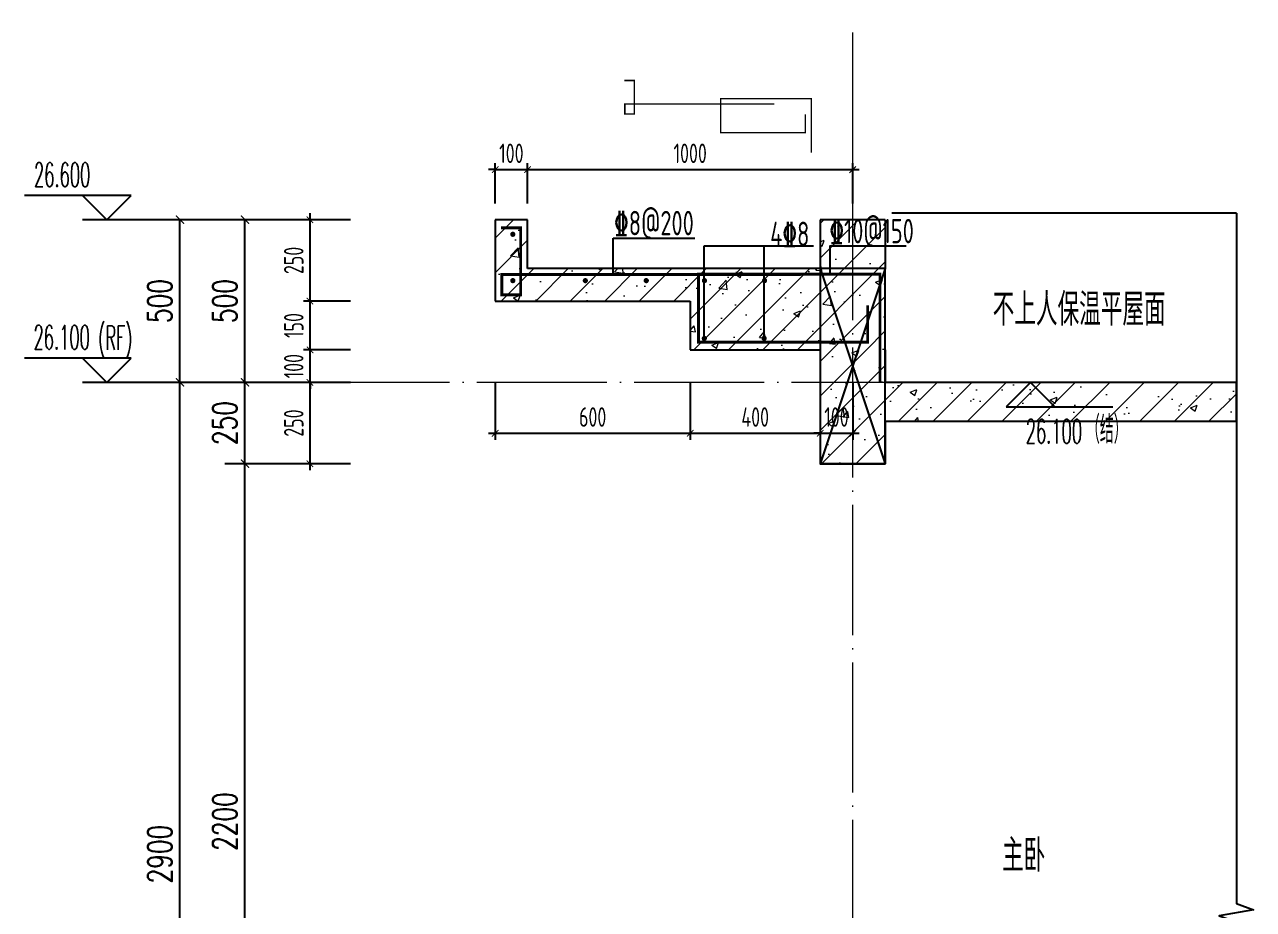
# Model space of a CAD drawing. Extents: x -1058961 to 23600, y -449123 to 2751847.
# Drawn here: x 12386 to 16166, y -19880 to -17160 of the extents above; entities that cross this region are included whole.
import ezdxf

# ---------------------------------------------------------------- set-up
doc = ezdxf.new("R2010")
doc.units = 0
doc.header["$LTSCALE"] = 1000
doc.linetypes.add('DOTE', pattern=[2.42, 2, -0.2, 0.02, -0.2])
doc.layers.get('0').update_dxf_attribs({"linetype": 'CONTINUOUS'})
doc.layers.get('DEFPOINTS').update_dxf_attribs({"linetype": 'CONTINUOUS'})
for name, color, linetype in [('DIM', 2, 'CONTINUOUS'), ('DIM_ELEV', 3, 'CONTINUOUS'), ('DIM_SYMB', 3, 'CONTINUOUS'), ('PUB_DIM', 3, 'CONTINUOUS'), ('PUB_TEXT', 2, 'CONTINUOUS'), ('REIN', 6, 'CONTINUOUS'), ('S-大样-砼线', 7, 'CONTINUOUS'), ('S-引出线', 40, 'CONTINUOUS'), ('TEXT', 2, 'CONTINUOUS'), ('WALL', 5, 'CONTINUOUS')]:
    doc.layers.add(name, color=color, linetype=linetype)
doc.layers.add('DOTE', color=19, linetype='DOTE', lineweight=9)
doc.layers.add('PUB_HATCH', color=8, linetype='CONTINUOUS', lineweight=9)
doc.styles.add('_TCH_DIM', font='SIMPLEX.shx', dxfattribs={"width": 0.7, "bigfont": 'GBCBIG.shx'})
doc.styles.add('_TCH_DIM_T3', font='SIMPLEX', dxfattribs={"width": 0.705882, "bigfont": 'GBCBIG'})
doc.styles.add('TSSD_DIMENSION', font='Tssdeng.shx', dxfattribs={"width": 0.7, "bigfont": 'tssdchn.shx'})
doc.styles.add('TSSD_REIN', font='tssdeng.shx', dxfattribs={"width": 0.7, "height": 300, "bigfont": 'tssdchn.shx'})
doc.dimstyles.new('_TCH_ARCH&&25', dxfattribs={"dimtxt": 74.375, "dimasz": 25, "dimexe": 62.5, "dimexo": 75, "dimgap": 25, "dimtad": 1, "dimdec": 0, "dimzin": 0, "dimdsep": 46, "dimtxsty": '_TCH_DIM_T3', "dimblk": 'ARCHTICK', "dimcen": 0.09, "dimclrt": 7, "dimazin": 0, "dimtfac": 1, "dimtdec": 0, "dimtix": 1, "dimtmove": 2, "dimatfit": 3, "dimldrblk": 'ARCHTICK', "dimfxl": 0, "dimtolj": 1, "dimtzin": 0, "dimarcsym": 0})
doc.dimstyles.new('TSSD_20_20', dxfattribs={"dimtxt": 60, "dimasz": 20, "dimexe": 20, "dimexo": 50, "dimgap": 20, "dimtad": 1, "dimdec": 0, "dimzin": 0, "dimdsep": 46, "dimtxsty": 'TSSD_DIMENSION', "dimblk": 'ARCHTICK', "dimblk1": 'ARCHTICK', "dimblk2": 'ARCHTICK', "dimcen": 0, "dimdle": 20, "dimclrt": 7, "dimadec": 0, "dimazin": 0, "dimtfac": 1, "dimtdec": 0, "dimtix": 1, "dimtmove": 2, "dimatfit": 3, "dimfxl": 0, "dimtolj": 1, "dimtzin": 0, "dimarcsym": 0})
pattern_1 = [(45, (-668291.09, 135539.91), (-53.0330086, 53.0330086), []), (50, (-668291.09, 135539.91), (215.178055, -18.82564), [22.5, -247.5]), (355, (-668291.09, 135539.9), (-41.6254, 225.65764), [18, -198]), (100.4514, (-668273.15, 135538.34), (173.552815, 206.83186), [19.12206, -210.342634]), (46.1842, (-668291.09, 135599.9), (320.17231, -49.6557), [33.75, -371.25]), (96.6356, (-668264.4, 135595.77), (280.39881, 292.23536), [28.68309, -315.5139]), (351.1842, (-668291.1, 135599.9), (280.39858, 292.23558), [27, -297]), (21, (-668261.09, 135584.91), (179.072116, -120.785667), [22.5, -247.5]), (326, (-668261.09, 135584.9), (72.9946, 217.545014), [18, -198]), (71.4514, (-668246.16, 135574.84), (252.06679, 96.75915), [19.12206, -210.342634]), (37.5, (-668291.09, 135539.91), (3.647957, 99.868156), [0, -195.6, 0, -201, 0, -198.75]), (7.5, (-668291.09, 135539.91), (78.920861, 118.323514), [0, -114.6, 0, -191.1, 0, -75.75]), (327.5, (-668357.99, 135539.91), (160.146731, -6.7664615), [0, -75, 0, -234, 0, -310.5]), (317.5, (-668387.99, 135539.91), (174.95585, 30.031495), [0, -97.5, 0, -155.4, 0, -220.5])]

# ---------------------------------------------------------------- blocks, each defined once
blk = doc.blocks.new('_ArchTick')
at = {"color": 0, "linetype": 'ByBlock', "const_width": 0.15}
blk.add_lwpolyline([(-0.5, -0.5), (0.5, 0.5)], dxfattribs=at)
blk = doc.blocks.new('*D2507')
at = {"layer": 'DEFPOINTS', "color": 0}
for p in [(13933.7, -17606.2), (13833.7, -17760.4), (13933.7, -17760.4)]:
    blk.add_point(p, dxfattribs=at)
at = {"layer": 'DIM', "color": 0, "lineweight": -2}
for p, q in [((13833.7, -17606.2), (13813.7, -17606.2)), ((13833.7, -17710.4), (13833.7, -17586.2)), ((13833.7, -17606.2), (13933.7, -17606.2)), ((13933.7, -17710.4), (13933.7, -17586.2)), ((13933.7, -17606.2), (13953.7, -17606.2))]:
    blk.add_line(p, q, dxfattribs=at)
at = {"layer": 'DIM', "color": 0, "lineweight": -2, "xscale": 20, "yscale": 20, "zscale": 20}
blk.add_blockref('_ArchTick', (13833.7, -17606.2), dxfattribs=at)
at = {"layer": 'DIM', "color": 0, "lineweight": -2, "xscale": 20, "yscale": 20, "zscale": 20, "rotation": 180}
blk.add_blockref('_ArchTick', (13933.7, -17606.2), dxfattribs=at)
at = {"layer": 'DIM', "color": 7, "insert": (13883.7, -17556.2), "char_height": 60, "attachment_point": 5, "style": 'TSSD_DIMENSION'}
blk.add_mtext('\\A1;100', dxfattribs=at)
blk = doc.blocks.new('*D2508')
at = {"layer": 'DEFPOINTS', "color": 0}
for p in [(14933.7, -17606.2), (13933.7, -17760.4), (14933.7, -17760.4)]:
    blk.add_point(p, dxfattribs=at)
at = {"layer": 'DIM', "color": 0, "lineweight": -2}
for p, q in [((13913.7, -17606.2), (14953.7, -17606.2)), ((13933.7, -17710.4), (13933.7, -17586.2)), ((14933.7, -17710.4), (14933.7, -17586.2))]:
    blk.add_line(p, q, dxfattribs=at)
at = {"layer": 'DIM', "color": 0, "lineweight": -2, "xscale": 20, "yscale": 20, "zscale": 20, "rotation": 180}
blk.add_blockref('_ArchTick', (13933.7, -17606.2), dxfattribs=at)
at = {"layer": 'DIM', "color": 0, "lineweight": -2, "xscale": 20, "yscale": 20, "zscale": 20}
blk.add_blockref('_ArchTick', (14933.7, -17606.2), dxfattribs=at)
at = {"layer": 'DIM', "color": 7, "insert": (14433.7, -17556.2), "char_height": 60, "attachment_point": 5, "style": 'TSSD_DIMENSION'}
blk.add_mtext('\\A1;1000', dxfattribs=at)
blk = doc.blocks.new('*D2509')
at = {"layer": 'DEFPOINTS', "color": 0}
for p in [(13833.7, -18210.4), (14433.7, -18210.4), (14433.7, -18416.8)]:
    blk.add_point(p, dxfattribs=at)
at = {"layer": 'DIM', "color": 0, "lineweight": -2}
for p, q in [((13833.7, -18260.4), (13833.7, -18436.8)), ((14433.7, -18260.4), (14433.7, -18436.8)), ((13813.7, -18416.8), (14453.7, -18416.8))]:
    blk.add_line(p, q, dxfattribs=at)
at = {"layer": 'DIM', "color": 0, "lineweight": -2, "xscale": 20, "yscale": 20, "zscale": 20, "rotation": 180}
blk.add_blockref('_ArchTick', (13833.7, -18416.8), dxfattribs=at)
at = {"layer": 'DIM', "color": 0, "lineweight": -2, "xscale": 20, "yscale": 20, "zscale": 20}
blk.add_blockref('_ArchTick', (14433.7, -18416.8), dxfattribs=at)
at = {"layer": 'DIM', "color": 7, "insert": (14133.7, -18366.8), "char_height": 60, "attachment_point": 5, "style": 'TSSD_DIMENSION'}
blk.add_mtext('\\A1;600', dxfattribs=at)
blk = doc.blocks.new('*D2510')
at = {"layer": 'DEFPOINTS', "color": 0}
for p in [(14433.7, -18210.4), (14833.7, -18210.4), (14833.7, -18416.8)]:
    blk.add_point(p, dxfattribs=at)
at = {"layer": 'DIM', "color": 0, "lineweight": -2}
for p, q in [((14433.7, -18260.4), (14433.7, -18436.8)), ((14833.7, -18260.4), (14833.7, -18436.8)), ((14413.7, -18416.8), (14853.7, -18416.8))]:
    blk.add_line(p, q, dxfattribs=at)
at = {"layer": 'DIM', "color": 0, "lineweight": -2, "xscale": 20, "yscale": 20, "zscale": 20, "rotation": 180}
blk.add_blockref('_ArchTick', (14433.7, -18416.8), dxfattribs=at)
at = {"layer": 'DIM', "color": 0, "lineweight": -2, "xscale": 20, "yscale": 20, "zscale": 20}
blk.add_blockref('_ArchTick', (14833.7, -18416.8), dxfattribs=at)
at = {"layer": 'DIM', "color": 7, "insert": (14633.7, -18366.8), "char_height": 60, "attachment_point": 5, "style": 'TSSD_DIMENSION'}
blk.add_mtext('\\A1;400', dxfattribs=at)
blk = doc.blocks.new('*D2511')
at = {"layer": 'DEFPOINTS', "color": 0}
for p in [(14833.7, -18210.4), (14933.7, -18210.4), (14933.7, -18416.8)]:
    blk.add_point(p, dxfattribs=at)
at = {"layer": 'DIM', "color": 0, "lineweight": -2}
for p, q in [((14833.7, -18260.4), (14833.7, -18436.8)), ((14933.7, -18260.4), (14933.7, -18436.8)), ((14833.7, -18416.8), (14813.7, -18416.8)), ((14833.7, -18416.8), (14933.7, -18416.8)), ((14933.7, -18416.8), (14953.7, -18416.8))]:
    blk.add_line(p, q, dxfattribs=at)
at = {"layer": 'DIM', "color": 0, "lineweight": -2, "xscale": 20, "yscale": 20, "zscale": 20}
blk.add_blockref('_ArchTick', (14833.7, -18416.8), dxfattribs=at)
at = {"layer": 'DIM', "color": 0, "lineweight": -2, "xscale": 20, "yscale": 20, "zscale": 20, "rotation": 180}
blk.add_blockref('_ArchTick', (14933.7, -18416.8), dxfattribs=at)
at = {"layer": 'DIM', "color": 7, "insert": (14883.7, -18366.8), "char_height": 60, "attachment_point": 5, "style": 'TSSD_DIMENSION'}
blk.add_mtext('\\A1;100', dxfattribs=at)
blk = doc.blocks.new('*D2512')
at = {"layer": 'DEFPOINTS', "color": 0}
for p in [(13264.3, -17760.4), (13438.9, -17760.4), (13438.9, -18010.4)]:
    blk.add_point(p, dxfattribs=at)
at = {"layer": 'DIM', "color": 0, "lineweight": -2}
for p, q in [((13388.9, -17760.4), (13244.3, -17760.4)), ((13264.3, -18030.4), (13264.3, -17740.4)), ((13388.9, -18010.4), (13244.3, -18010.4))]:
    blk.add_line(p, q, dxfattribs=at)
at = {"layer": 'DIM', "color": 0, "lineweight": -2, "xscale": 20, "yscale": 20, "zscale": 20}
for p, rotation in [((13264.3, -17760.4), 90), ((13264.3, -18010.4), 270)]:
    blk.add_blockref('_ArchTick', p, dxfattribs=dict(at, rotation=rotation))
at = {"layer": 'DIM', "color": 7, "insert": (13214.3, -17885.4), "char_height": 60, "attachment_point": 5, "rotation": 90, "style": 'TSSD_DIMENSION'}
blk.add_mtext('\\A1;250', dxfattribs=at)
blk = doc.blocks.new('*D2513')
at = {"layer": 'DEFPOINTS', "color": 0}
for p in [(13264.3, -18010.4), (13438.9, -18010.4), (13438.9, -18160.4)]:
    blk.add_point(p, dxfattribs=at)
at = {"layer": 'DIM', "color": 0, "lineweight": -2}
for p, q in [((13264.3, -18180.4), (13264.3, -17990.4)), ((13388.9, -18010.4), (13244.3, -18010.4)), ((13388.9, -18160.4), (13244.3, -18160.4))]:
    blk.add_line(p, q, dxfattribs=at)
at = {"layer": 'DIM', "color": 0, "lineweight": -2, "xscale": 20, "yscale": 20, "zscale": 20}
for p, rotation in [((13264.3, -18010.4), 90), ((13264.3, -18160.4), 270)]:
    blk.add_blockref('_ArchTick', p, dxfattribs=dict(at, rotation=rotation))
at = {"layer": 'DIM', "color": 7, "insert": (13214.3, -18085.4), "char_height": 60, "attachment_point": 5, "rotation": 90, "style": 'TSSD_DIMENSION'}
blk.add_mtext('\\A1;150', dxfattribs=at)
blk = doc.blocks.new('*D2514')
at = {"layer": 'DEFPOINTS', "color": 0}
for p in [(13264.3, -18160.4), (13438.9, -18160.4), (13438.9, -18260.4)]:
    blk.add_point(p, dxfattribs=at)
at = {"layer": 'DIM', "color": 0, "lineweight": -2}
for p, q in [((13264.3, -18160.4), (13264.3, -18140.4)), ((13388.9, -18160.4), (13244.3, -18160.4)), ((13264.3, -18260.4), (13264.3, -18160.4)), ((13388.9, -18260.4), (13244.3, -18260.4)), ((13264.3, -18260.4), (13264.3, -18280.4))]:
    blk.add_line(p, q, dxfattribs=at)
at = {"layer": 'DIM', "color": 0, "lineweight": -2, "xscale": 20, "yscale": 20, "zscale": 20}
for p, rotation in [((13264.3, -18160.4), 270), ((13264.3, -18260.4), 90)]:
    blk.add_blockref('_ArchTick', p, dxfattribs=dict(at, rotation=rotation))
at = {"layer": 'DIM', "color": 7, "insert": (13214.3, -18210.4), "char_height": 60, "attachment_point": 5, "rotation": 90, "style": 'TSSD_DIMENSION'}
blk.add_mtext('\\A1;100', dxfattribs=at)
blk = doc.blocks.new('*D2515')
at = {"layer": 'DEFPOINTS', "color": 0}
for p in [(13264.3, -18260.4), (13438.9, -18260.4), (13438.9, -18510.4)]:
    blk.add_point(p, dxfattribs=at)
at = {"layer": 'DIM', "color": 0, "lineweight": -2}
for p, q in [((13264.3, -18530.4), (13264.3, -18240.4)), ((13388.9, -18260.4), (13244.3, -18260.4)), ((13388.9, -18510.4), (13244.3, -18510.4))]:
    blk.add_line(p, q, dxfattribs=at)
at = {"layer": 'DIM', "color": 0, "lineweight": -2, "xscale": 20, "yscale": 20, "zscale": 20}
for p, rotation in [((13264.3, -18260.4), 90), ((13264.3, -18510.4), 270)]:
    blk.add_blockref('_ArchTick', p, dxfattribs=dict(at, rotation=rotation))
at = {"layer": 'DIM', "color": 7, "insert": (13214.3, -18385.4), "char_height": 60, "attachment_point": 5, "rotation": 90, "style": 'TSSD_DIMENSION'}
blk.add_mtext('\\A1;250', dxfattribs=at)
blk = doc.blocks.new('*D2318')
at = {"layer": 'DEFPOINTS', "color": 0}
for p in [(13064.3, -18510.4), (13364.3, -18510.4), (13364.3, -20710.4)]:
    blk.add_point(p, dxfattribs=at)
at = {"layer": 'PUB_DIM', "color": 0, "lineweight": -2}
for p, q in [((13289.3, -18510.4), (13001.8, -18510.4)), ((13064.3, -20710.4), (13064.3, -18510.4)), ((13289.3, -20710.4), (13001.8, -20710.4))]:
    blk.add_line(p, q, dxfattribs=at)
at = {"layer": 'PUB_DIM', "color": 0, "lineweight": -2, "xscale": 25, "yscale": 25, "zscale": 25}
for p, rotation in [((13064.3, -18510.4), 90), ((13064.3, -20710.4), 270)]:
    blk.add_blockref('_ArchTick', p, dxfattribs=dict(at, rotation=rotation))
at = {"layer": 'PUB_DIM', "color": 7, "insert": (13002.1, -19610.4), "char_height": 74.38, "attachment_point": 5, "rotation": 90, "style": '_TCH_DIM_T3'}
blk.add_mtext('\\A1;2200', dxfattribs=at)
blk = doc.blocks.new('*D2319')
at = {"layer": 'DEFPOINTS', "color": 0}
for p in [(13064.3, -18260.4), (13364.3, -18260.4), (13364.3, -18510.4)]:
    blk.add_point(p, dxfattribs=at)
at = {"layer": 'PUB_DIM', "color": 0, "lineweight": -2}
for p, q in [((13289.3, -18260.4), (13001.8, -18260.4)), ((13064.3, -18510.4), (13064.3, -18260.4)), ((13289.3, -18510.4), (13001.8, -18510.4))]:
    blk.add_line(p, q, dxfattribs=at)
at = {"layer": 'PUB_DIM', "color": 0, "lineweight": -2, "xscale": 25, "yscale": 25, "zscale": 25}
for p, rotation in [((13064.3, -18260.4), 90), ((13064.3, -18510.4), 270)]:
    blk.add_blockref('_ArchTick', p, dxfattribs=dict(at, rotation=rotation))
at = {"layer": 'PUB_DIM', "color": 7, "insert": (13002.1, -18385.4), "char_height": 74.38, "attachment_point": 5, "rotation": 90, "style": '_TCH_DIM_T3'}
blk.add_mtext('\\A1;250', dxfattribs=at)
blk = doc.blocks.new('*D2320')
at = {"layer": 'DEFPOINTS', "color": 0}
for p in [(13064.3, -17760.4), (13364.3, -17760.4), (13364.3, -18260.4)]:
    blk.add_point(p, dxfattribs=at)
at = {"layer": 'PUB_DIM', "color": 0, "lineweight": -2}
for p, q in [((13289.3, -17760.4), (13001.8, -17760.4)), ((13064.3, -18260.4), (13064.3, -17760.4)), ((13289.3, -18260.4), (13001.8, -18260.4))]:
    blk.add_line(p, q, dxfattribs=at)
at = {"layer": 'PUB_DIM', "color": 0, "lineweight": -2, "xscale": 25, "yscale": 25, "zscale": 25}
for p, rotation in [((13064.3, -17760.4), 90), ((13064.3, -18260.4), 270)]:
    blk.add_blockref('_ArchTick', p, dxfattribs=dict(at, rotation=rotation))
at = {"layer": 'PUB_DIM', "color": 7, "insert": (13002.1, -18010.4), "char_height": 74.38, "attachment_point": 5, "rotation": 90, "style": '_TCH_DIM_T3'}
blk.add_mtext('\\A1;500', dxfattribs=at)
blk = doc.blocks.new('*D2321')
at = {"layer": 'DEFPOINTS', "color": 0}
for p in [(12864.3, -18260.4), (13364.3, -18260.4), (13364.3, -21160.4)]:
    blk.add_point(p, dxfattribs=at)
at = {"layer": 'PUB_DIM', "color": 0, "lineweight": -2}
for p, q in [((13289.3, -18260.4), (12801.8, -18260.4)), ((12864.3, -21160.4), (12864.3, -18260.4)), ((13289.3, -21160.4), (12801.8, -21160.4))]:
    blk.add_line(p, q, dxfattribs=at)
at = {"layer": 'PUB_DIM', "color": 0, "lineweight": -2, "xscale": 25, "yscale": 25, "zscale": 25}
for p, rotation in [((12864.3, -18260.4), 90), ((12864.3, -21160.4), 270)]:
    blk.add_blockref('_ArchTick', p, dxfattribs=dict(at, rotation=rotation))
at = {"layer": 'PUB_DIM', "color": 7, "insert": (12802.1, -19710.4), "char_height": 74.38, "attachment_point": 5, "rotation": 90, "style": '_TCH_DIM_T3'}
blk.add_mtext('\\A1;2900', dxfattribs=at)
blk = doc.blocks.new('*D2322')
at = {"layer": 'DEFPOINTS', "color": 0}
for p in [(12864.3, -17760.4), (13364.3, -17760.4), (13364.3, -18260.4)]:
    blk.add_point(p, dxfattribs=at)
at = {"layer": 'PUB_DIM', "color": 0, "lineweight": -2}
for p, q in [((13289.3, -17760.4), (12801.8, -17760.4)), ((12864.3, -18260.4), (12864.3, -17760.4)), ((13289.3, -18260.4), (12801.8, -18260.4))]:
    blk.add_line(p, q, dxfattribs=at)
at = {"layer": 'PUB_DIM', "color": 0, "lineweight": -2, "xscale": 25, "yscale": 25, "zscale": 25}
for p, rotation in [((12864.3, -17760.4), 90), ((12864.3, -18260.4), 270)]:
    blk.add_blockref('_ArchTick', p, dxfattribs=dict(at, rotation=rotation))
at = {"layer": 'PUB_DIM', "color": 7, "insert": (12802.1, -18010.4), "char_height": 74.38, "attachment_point": 5, "rotation": 90, "style": '_TCH_DIM_T3'}
blk.add_mtext('\\A1;500', dxfattribs=at)
blk = doc.blocks.new('20210809.04285202')
at = {"layer": 'REIN', "const_width": 9}
for points in [[(67177.1, -103309.5), (67237.7, -103309.5), (67237.7, -103515.7), (67179.4, -103515.7), (67179.4, -103453.6), (68099.3, -103453.6)], [(68343.1, -103785), (68343.1, -103452.5), (67784.7, -103452.5), (67784.7, -103660.9), (68305, -103660.9), (68305, -103548.2)]]:
    blk.add_lwpolyline(points, dxfattribs=at)
at = {"layer": 'REIN', "const_width": 8}
for points in [[(67209.6, -103329.7, 1), (67217.6, -103329.7, 1)], [(67209.6, -103472.1, 1), (67217.6, -103472.1, 1)], [(67432.6, -103472.1, 1), (67440.6, -103472.1, 1)], [(67620.1, -103472.1, 1), (67628.1, -103472.1, 1)], [(67799, -103472.1, 1), (67807, -103472.1, 1)], [(67983.8, -103472.1, 1), (67991.8, -103472.1, 1)], [(67798.6, -103649.6, 1), (67806.6, -103649.6, 1)], [(67982.6, -103649.6, 1), (67990.6, -103649.6, 1)]]:
    blk.add_lwpolyline(points, format="xyb", close=True, dxfattribs=at)
at = {"layer": 'S-大样-砼线'}
for p, q in [((68159.2, -103435), (68359.2, -104035)), ((68359.2, -103435), (68159.2, -104035))]:
    blk.add_line(p, q, dxfattribs=at)
blk.add_lwpolyline([(68359.2, -103435), (68159.2, -103435), (68159.2, -104035), (68359.2, -104035)], close=True, dxfattribs=at)
at = {"layer": 'S-引出线'}
for p, q in [((67522, -103453.6), (67522, -103341.8)), ((67522, -103341.8), (67773.4, -103341.8)), ((67802.6, -103649.6), (67802.6, -103364.8)), ((67802.6, -103364.8), (68138.2, -103364.8)), ((67986.6, -103649.6), (67986.6, -103364.8))]:
    blk.add_line(p, q, dxfattribs=at)
blk.add_lwpolyline([(68189.6, -103452.5), (68189.6, -103364.7), (68423.9, -103364.7)], dxfattribs=at)
at = {"layer": 'TEXT', "style": 'TSSD_REIN', "width": 0.7}
for s, p in [('%%1328@200', (67525.2, -103332.7)), ('4%%1328', (68005.3, -103365.9)), ('%%13210@150', (68187.5, -103357.3))]:
    blk.add_text(s, height=75, rotation=0, dxfattribs=at).set_placement(p)

msp = doc.modelspace()

# ---------------------------------------------------------------- hatches: boundary and pattern name
at = {"layer": 'PUB_HATCH'}
h = msp.add_hatch(dxfattribs=at)
h.set_pattern_fill('钢筋混凝土', color=256, scale=30, style=0)
h.set_pattern_definition(pattern_1)
h.paths.add_polyline_path([(15033.74, -17910.39), (13933.74, -17910.39), (13933.74, -17760.39), (13833.74, -17760.39), (13833.74, -18010.39), (14433.74, -18010.39), (14433.74, -18160.39), (15033.74, -18160.39)])
h = msp.add_hatch(dxfattribs=at)
h.set_pattern_fill('钢筋混凝土', color=256, scale=30, style=0)
h.set_pattern_definition(pattern_1)
h.paths.add_polyline_path([(14833.75, -17910.39), (15033.74, -17910.39), (15033.74, -17960.39), (15033.75, -17760.38), (14833.75, -17760.38)])
h = msp.add_hatch(dxfattribs=at)
h.set_pattern_fill('钢筋混凝土', color=256, scale=30, style=0)
h.set_pattern_definition(pattern_1)
h.paths.add_polyline_path([(15033.74, -17960.39), (15033.74, -18160.39), (14833.75, -18160.39), (14833.75, -18260.38), (14967.08, -18300.38), (15033.75, -18260.39)])
h = msp.add_hatch(dxfattribs=at)
h.set_pattern_fill('钢筋混凝土', color=256, scale=30, style=0)
h.set_pattern_definition(pattern_1)
h.paths.add_polyline_path([(14967.08, -18300.38), (14833.75, -18260.38), (14833.75, -18510.38), (15033.75, -18510.38), (15033.75, -18380.39)])
h = msp.add_hatch(dxfattribs=at)
h.set_pattern_fill('钢筋混凝土', color=256, scale=30, style=0)
h.set_pattern_definition(pattern_1)
h.paths.add_polyline_path([(16113.75, -18260.39), (15033.75, -18260.39), (14967.08, -18300.38), (15033.75, -18380.39), (16113.75, -18380.39)])

# ---------------------------------------------------------------- linework, layer by layer
at = {"color": 251}
msp.add_line((16113.75, -17740.27), (15053.75, -17740.38), dxfattribs=at)
at = {"layer": 'DIM_ELEV'}
for p, q in [((12714.27, -17685.38), (12386.27, -17685.38)), ((12639.27, -17760.38), (12564.27, -17685.38)), ((12639.27, -17760.38), (12714.27, -17685.38)), ((13064.27, -17760.38), (12564.27, -17760.38)), ((12714.27, -18185.38), (12386.27, -18185.38)), ((12639.27, -18260.38), (12564.27, -18185.38)), ((12639.27, -18260.38), (12714.27, -18185.38)), ((13064.27, -18260.38), (12564.27, -18260.38))]:
    msp.add_line(p, q, dxfattribs=at)
at = {"layer": 'DIM_ELEV', "color": 3}
for p, q in [((15480.47, -18260.38), (15405.47, -18335.38)), ((15480.47, -18260.38), (15555.47, -18335.38)), ((15405.47, -18335.38), (15733.47, -18335.38))]:
    msp.add_line(p, q, dxfattribs=at)
at = {"layer": 'DIM_SYMB'}
msp.add_lwpolyline([(16113.75, -17740.27), (16113.75, -19862.58), (16166.25, -19881.69), (16061.25, -19900.2), (16113.75, -19918.83), (16113.75, -22041.14)], dxfattribs=at)
at = {"layer": 'DOTE', "color": 1, "linetype": 'DOTE', "ltscale": 0.2}
for p, q in [((14933.75, -21941.14), (14933.75, -17160.38)), ((16113.75, -18260.38), (13364.27, -18260.38))]:
    msp.add_line(p, q, dxfattribs=at)
at = {"layer": 'REIN', "const_width": 4.5}
for points in [[(14231.57, -17332.37), (14261.84, -17332.37), (14261.84, -17435.51), (14232.72, -17435.51), (14232.72, -17404.43), (14692.66, -17404.43)], [(14806.66, -17554.39), (14806.66, -17388.15), (14527.48, -17388.15), (14527.48, -17492.34), (14787.63, -17492.34), (14787.63, -17435.99)]]:
    msp.add_lwpolyline(points, dxfattribs=at)
at = {"layer": 'WALL'}
for p, q in [((13933.74, -17760.39), (13833.74, -17760.39)), ((13833.74, -17760.39), (13833.74, -18010.39)), ((13933.74, -17910.39), (13933.74, -17760.39)), ((14833.75, -17760.38), (14833.75, -17910.39)), ((15033.75, -17760.38), (14833.75, -17760.38)), ((15033.75, -17760.38), (15033.75, -17910.39)), ((15033.75, -17910.39), (13933.74, -17910.39)), ((15033.74, -18160.39), (15033.74, -17910.39)), ((13833.74, -18010.39), (14433.74, -18010.39)), ((14433.74, -18010.39), (14433.74, -18160.39)), ((14433.74, -18160.39), (14833.75, -18160.39)), ((14833.75, -18160.39), (14833.75, -18260.38)), ((15033.75, -18160.39), (15033.75, -18260.39)), ((14833.75, -18260.38), (14833.75, -18510.38)), ((16113.75, -18260.39), (15033.75, -18260.39)), ((16113.75, -18380.39), (16113.75, -18260.39)), ((16113.75, -18380.39), (15033.75, -18380.39)), ((15033.75, -18380.39), (15033.75, -18510.38)), ((15033.75, -18510.38), (14833.75, -18510.38))]:
    msp.add_line(p, q, dxfattribs=at)

# ---------------------------------------------------------------- block references
at = {"layer": 'S-大样-砼线'}
msp.add_blockref('20210809.04285202', (-53325.44, 85524.6), dxfattribs=at)

# ---------------------------------------------------------------- texts
at = {"layer": 'DIM_ELEV', "color": 7, "style": '_TCH_DIM'}
for s, height, width, p in [('（结）', 84.397, 0.7, (15651.41, -18447.91)), ('26.100', 74.375, 0.494118, (15465.91, -18447.91))]:
    msp.add_text(s, height=height, dxfattribs=dict(at, width=width)).set_placement(p)
at = {"layer": 'PUB_TEXT'}
for s, height, style, width, p in [('26.600', 74.375, '_TCH_DIM', 0.494118, (12415.17, -17659.13)), ('不上人保温平屋面', 100, 'TSSD_REIN', 0.7, (15364.23, -18086.04)), ('26.100', 74.375, '_TCH_DIM', 0.494118, (12413.77, -18159.13)), ('(RF)', 74.375, '_TCH_DIM', 0.494118, (12612.52, -18160.36)), ('主卧', 100, 'TSSD_REIN', 0.7, (15392.99, -19764.76))]:
    msp.add_text(s, height=height, dxfattribs=dict(at, style=style, width=width)).set_placement(p)

# ---------------------------------------------------------------- dimensions: what is measured, and where the dimension line sits
at = {"layer": 'DIM'}
for p1, p2, distance, picture, middle in [((13833.74, -17760.39), (13933.74, -17760.39), 154.16, '*D2507', (13883.74, -17556.23)), ((13933.74, -17760.39), (14933.74, -17760.39), 154.16, '*D2508', (14433.74, -17556.23)), ((13438.88, -18010.39), (13438.88, -17760.39), 174.61, '*D2512', (13214.27, -17885.39)), ((13438.88, -18160.39), (13438.88, -18010.39), 174.61, '*D2513', (13214.27, -18085.39)), ((13438.88, -18260.39), (13438.88, -18160.39), 174.61, '*D2514', (13214.27, -18210.39)), ((13833.74, -18210.39), (14433.74, -18210.39), -206.45, '*D2509', (14133.74, -18366.84)), ((14433.74, -18210.39), (14833.74, -18210.39), -206.45, '*D2510', (14633.74, -18366.84)), ((14833.74, -18210.39), (14933.74, -18210.39), -206.45, '*D2511', (14883.74, -18366.84)), ((13438.88, -18510.38), (13438.88, -18260.39), 174.61, '*D2515', (13214.27, -18385.39))]:
    dim = msp.add_aligned_dim(p1=p1, p2=p2, distance=distance, dimstyle='TSSD_20_20', dxfattribs=at)
    dim.commit()
    dim.dimension.update_dxf_attribs({"geometry": picture, "text_midpoint": middle})
at = {"layer": 'PUB_DIM'}
for p1, p2, distance, picture, middle in [((13364.27, -18260.38), (13364.27, -17760.38), 500, '*D2322', (12802.09, -18010.38)), ((13364.27, -18260.38), (13364.27, -17760.38), 300, '*D2320', (13002.09, -18010.38)), ((13364.27, -21160.38), (13364.27, -18260.38), 500, '*D2321', (12802.09, -19710.38)), ((13364.27, -18510.38), (13364.27, -18260.38), 300, '*D2319', (13002.09, -18385.38)), ((13364.27, -20710.38), (13364.27, -18510.38), 300, '*D2318', (13002.09, -19610.38))]:
    dim = msp.add_aligned_dim(p1=p1, p2=p2, distance=distance, dimstyle='_TCH_ARCH&&25', dxfattribs=at)
    dim.commit()
    dim.dimension.update_dxf_attribs({"geometry": picture, "text_midpoint": middle})

doc.saveas('drawing.dxf')
